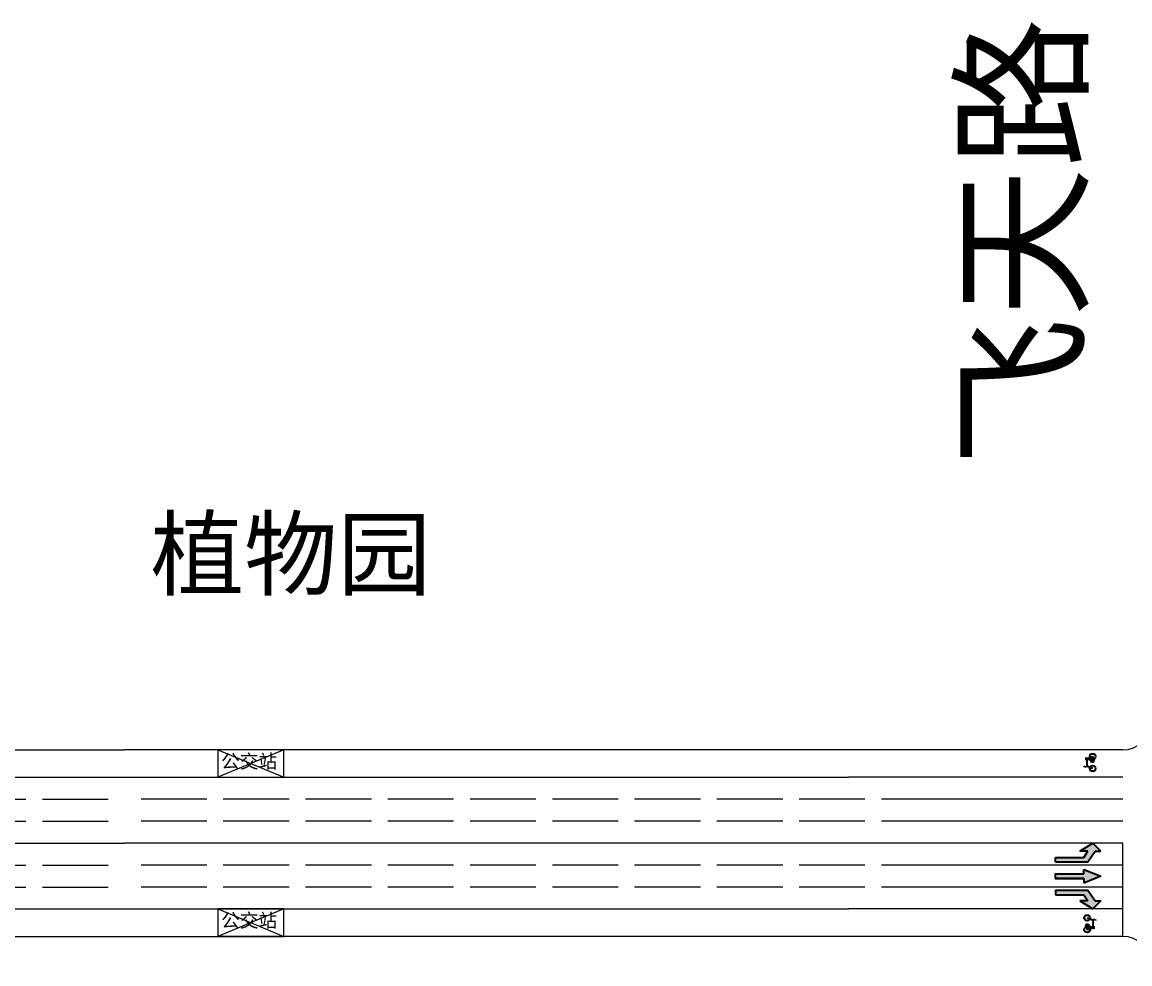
# Model space of a CAD drawing. Header units: millimetres. Extents: x -314 to 886, y 2238 to 2743.
# Drawn here: x 467.5 to 669.5, y 2415.8 to 2587.4 of the extents above; entities that cross this region are included whole.
import ezdxf

# ---------------------------------------------------------------- set-up
doc = ezdxf.new("R2010")
doc.units = ezdxf.units.MM
doc.linetypes.add('ACAD_ISO02W100', pattern=[15, 12, -3])
doc.layers.add('块插入图层', color=7, linetype='Continuous')
doc.layers.add('标志标线层', color=6, linetype='Continuous', lineweight=15)
doc.layers.add('路口层', color=4, linetype='Continuous', lineweight=9)
doc.styles.get("Standard").update_dxf_attribs({"font": ''})
doc.styles.get('Standard').set_extended_font_data('SimSun')

# ---------------------------------------------------------------- blocks, each defined once
blk = doc.blocks.new('直行线')
h = blk.add_hatch(color=6)
h.dxf.hatch_style = 1
h.paths.add_polyline_path([(-29.3, -74.4), (-9.3, -74.4), (-9.3, -199.4), (10.7, -199.4), (10.7, -74.4), (30.7, -74.4), (0, 0)])
at = {"color": 6}
for p, q in [((-29.3, -74.4), (0, 0)), ((0, 0), (30.7, -74.4)), ((-9.3, -74.4), (-29.3, -74.4)), ((-9.3, -199.4), (-9.3, -74.4)), ((10.7, -199.4), (10.7, -74.4)), ((10.7, -74.4), (10.7, -199.4)), ((10.7, -74.4), (30.7, -74.4)), ((-9.3, -199.4), (10.7, -199.4))]:
    blk.add_line(p, q, dxfattribs=at)
blk = doc.blocks.new('右转线')
h = blk.add_hatch(color=6)
h.dxf.hatch_style = 1
h.paths.add_polyline_path([(0, 0), (-35.1, 35.3), (-35.1, 10.9), (-82.2, -21.6), (-82.2, -38.2), (-82.2, -163.2), (-62.2, -163.2), (-62.2, -38.2), (-35.1, -21.6), (-35.1, -56.6)])
at = {"color": 6}
for p, q in [((-82.2, -21.6), (-35.1, 10.9)), ((-35.1, 10.9), (-35.1, 35.3)), ((-35.1, 35.3), (0, 0)), ((-35.1, -56.6), (0, 0)), ((-82.2, -38.2), (-82.2, -21.6)), ((-82.2, -163.2), (-82.2, -38.2)), ((-62.2, -38.2), (-35.1, -21.6)), ((-62.2, -163.2), (-62.2, -38.2)), ((-35.1, -21.6), (-35.1, -56.6)), ((-82.2, -163.2), (-62.2, -163.2))]:
    blk.add_line(p, q, dxfattribs=at)
blk = doc.blocks.new('左转线')
h = blk.add_hatch(color=6)
h.dxf.hatch_style = 1
h.paths.add_polyline_path([(35.1, -56.6), (35.1, -21.6), (62.2, -38.2), (62.2, -163.2), (82.2, -163.2), (82.2, -38.2), (82.2, -21.6), (35.1, 10.9), (35.1, 35.3), (0, 0)])
at = {"color": 6}
for p, q in [((35.1, 35.3), (0, 0)), ((35.1, -56.6), (0, 0)), ((35.1, 10.9), (35.1, 35.3)), ((82.2, -21.6), (35.1, 10.9)), ((62.2, -38.2), (35.1, -21.6)), ((35.1, -21.6), (35.1, -56.6)), ((62.2, -163.2), (62.2, -38.2)), ((82.2, -38.2), (82.2, -21.6)), ((82.2, -163.2), (82.2, -38.2)), ((82.2, -163.2), (62.2, -163.2))]:
    blk.add_line(p, q, dxfattribs=at)
blk = doc.blocks.new('自行车道')
at = {"color": 6}
for p, q in [((-7.3, -19.3), (0, 0)), ((-2.5, 8.2), (1.4, 10)), ((0, 0), (-2.5, 8.2)), ((0, 0), (27.8, 0)), ((18.7, -16.7), (27.8, 0)), ((27.8, 1.5), (22.2, 3.5)), ((22.2, 3.5), (31.1, 3.5)), ((31.1, 3.5), (27.8, 1.5)), ((27.8, 0), (27.8, 1.5)), ((27.8, 0), (34.1, -19.3)), ((14.2, -14.5), (16.9, -14.5)), ((16.1, -16.5), (15.4, -14.5)), ((19.2, -21.5), (21.3, -23.7)), ((23, -23.7), (19.6, -23.7)), ((34.1, -19.3), (20.2, -19.3))]:
    blk.add_line(p, q, dxfattribs=at)
for centre, radius in [((-7.3, -19.3), 10), ((17.2, -19.3), 3), ((34.1, -19.3), 10)]:
    blk.add_circle(centre, radius, dxfattribs=at)

msp = doc.modelspace()

# ---------------------------------------------------------------- linework, layer by layer
at = {"layer": '标志标线层'}
for p, q in [((503.187, 2454.774), (503.187, 2449.774)), ((503.187, 2454.774), (515.187, 2449.774)), ((515.187, 2454.774), (503.187, 2449.774)), ((515.187, 2454.774), (503.187, 2454.774)), ((515.187, 2449.774), (515.187, 2454.774)), ((308.175, 2449.774), (618.175, 2449.774)), ((503.187, 2449.774), (515.187, 2449.774)), ((668.175, 2449.774), (618.175, 2449.774)), ((668.175, 2445.774), (636.175, 2445.774)), ((668.175, 2441.774), (636.175, 2441.774)), ((308.175, 2437.774), (486.175, 2437.774)), ((668.175, 2437.774), (486.175, 2437.774)), ((668.175, 2420.774), (668.175, 2437.774)), ((668.175, 2433.774), (636.175, 2433.774)), ((668.175, 2429.774), (636.175, 2429.774)), ((308.175, 2425.774), (618.175, 2425.774)), ((503.187, 2425.774), (503.187, 2420.774)), ((503.187, 2425.774), (515.187, 2420.774)), ((515.187, 2425.774), (503.187, 2420.774)), ((515.187, 2425.774), (503.187, 2425.774)), ((515.187, 2420.774), (515.187, 2425.774)), ((668.175, 2425.774), (618.175, 2425.774)), ((503.187, 2420.774), (515.187, 2420.774))]:
    msp.add_line(p, q, dxfattribs=at)
at = {"layer": '标志标线层', "linetype": 'ACAD_ISO02W100'}
for p, q in [((336.175, 2445.774), (486.175, 2445.774)), ((636.175, 2445.774), (486.175, 2445.774)), ((336.175, 2441.774), (486.175, 2441.774)), ((636.175, 2441.774), (486.175, 2441.774)), ((336.175, 2433.774), (486.175, 2433.774)), ((636.175, 2433.774), (486.175, 2433.774)), ((336.175, 2429.774), (486.175, 2429.774)), ((636.175, 2429.774), (486.175, 2429.774))]:
    msp.add_line(p, q, dxfattribs=at)
at = {"layer": '路口层'}
for p, q in [((444.128, 2454.774), (486.175, 2454.774)), ((668.175, 2454.774), (486.175, 2454.774)), ((503.187, 2449.774), (513.187, 2449.774)), ((308.175, 2420.774), (503.187, 2420.774)), ((528.223, 2420.774), (503.187, 2420.774)), ((503.187, 2420.774), (513.187, 2420.774)), ((668.175, 2420.774), (528.223, 2420.774))]:
    msp.add_line(p, q, dxfattribs=at)
for centre, start, end in [((668.175, 2459.774), 270, 0), ((668.175, 2415.774), 0, 90)]:
    msp.add_arc(centre, 5, start, end, dxfattribs=at)

# ---------------------------------------------------------------- block references
at = {"layer": '块插入图层', "color": 6, "lineweight": 5}
for name, p, xscale, yscale, zscale, rotation in [('自行车道', (661.699, 2451.774), 0.05208333333333333, 0.05208333333333333, 0.05208333333333333, 89.99999999999999), ('左转线', (662.705, 2437.774), 0.04166666666666666, 0.04166666666666666, 0.04166666666666666, 270), ('直行线', (664.175, 2431.774), 0.04166666666666666, 0.04166666666666666, 0.04166666666666666, 270), ('右转线', (662.705, 2425.774), 0.04166666666666666, 0.04166666666666666, 0.04166666666666666, 270), ('自行车道', (662.705, 2423.774), 0.05208333333333333, 0.05208333333333333, 0.05208333333333333, 270)]:
    msp.add_blockref(name, p, dxfattribs=dict(at, xscale=xscale, yscale=yscale, zscale=zscale, rotation=rotation))

# ---------------------------------------------------------------- texts
at = {"layer": '标志标线层'}
msp.add_text('飞天路', height=20, rotation=90, dxfattribs=at).set_placement((659.85, 2506.333))
msp.add_text('植物园', height=12.5, dxfattribs=at).set_placement((490.903, 2484.255))
at = {"layer": '标志标线层', "char_height": 2.5, "attachment_point": 1}
for insert in [(503.774, 2453.937), (503.774, 2424.937)]:
    msp.add_mtext_dynamic_manual_height_columns('公交站', width=12, gutter_width=12.5, heights=[0], dxfattribs=dict(at, insert=insert))

doc.saveas('drawing.dxf')
